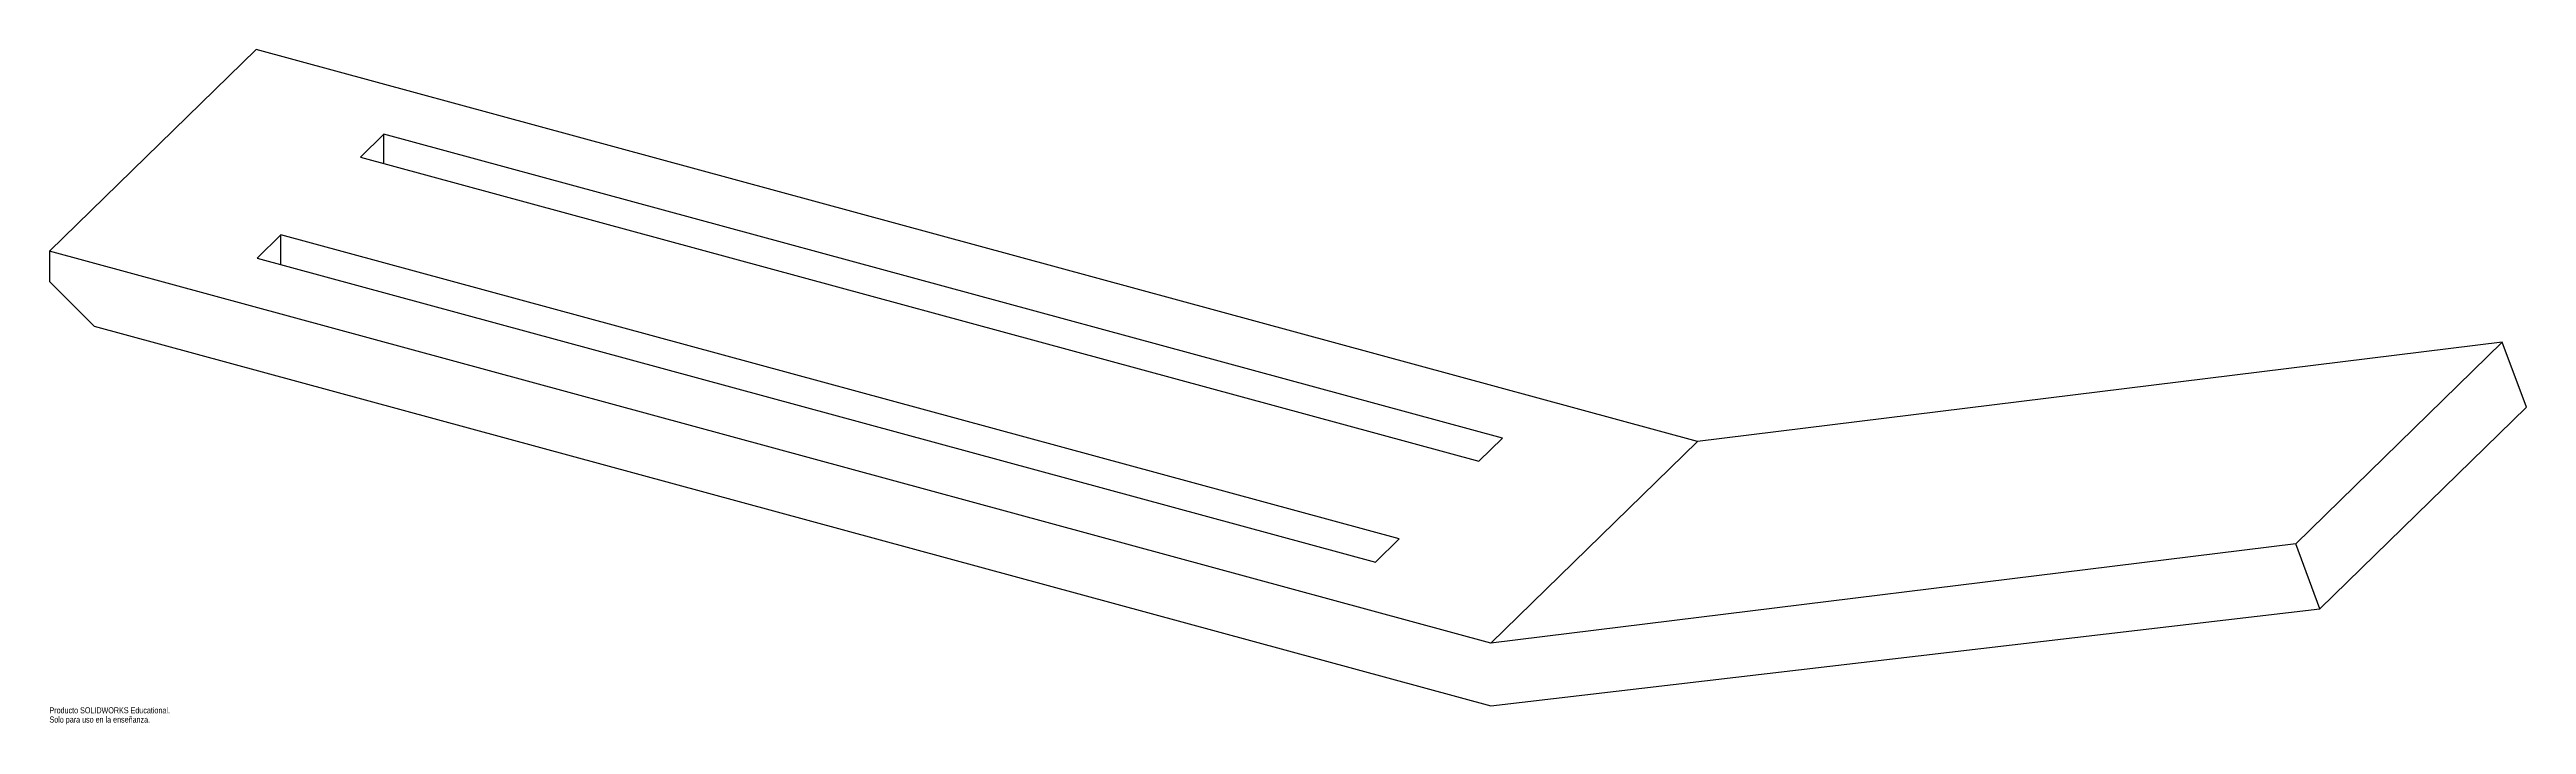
# Paper-space layout '_Trimétrica' of a CAD drawing. Header units: millimetres. Extents: x -130 to 66, y -17 to 36.
import ezdxf

# ---------------------------------------------------------------- set-up
doc = ezdxf.new("R2010")
doc.units = ezdxf.units.MM
doc.styles.add('SLDTEXTSTYLE0', font='TXT', dxfattribs={"width": 0.7})

psp = doc.layouts.new('_Trimétrica')

# ---------------------------------------------------------------- linework, layer by layer
at = {"color": 7, "linetype": 'Continuous', "lineweight": 25}
for p, q in [((-130.31, 20), (-113.97, 35.95)), ((0, 4.97), (-113.97, 35.95)), ((-103.86, 29.27), (-105.72, 27.44)), ((-105.72, 27.44), (-17.28, 3.41)), ((-15.41, 5.23), (-103.86, 29.27)), ((-103.86, 26.94), (-103.86, 29.27)), ((-16.33, -10.97), (-130.31, 20)), ((-130.31, 20), (-130.31, 17.6)), ((-112.02, 21.3), (-113.89, 19.47)), ((-23.58, -2.74), (-112.02, 21.3)), ((-112.02, 18.97), (-112.02, 21.3)), ((-113.89, 19.47), (-25.45, -4.56)), ((-126.77, 14.07), (-130.31, 17.6)), ((-126.77, 14.07), (-16.33, -15.94)), ((63.65, 12.83), (0, 4.97)), ((47.32, -3.12), (63.65, 12.83)), ((65.57, 7.69), (63.65, 12.83)), ((49.23, -8.25), (65.57, 7.69)), ((-17.28, 3.41), (-15.41, 5.23)), ((-16.33, -10.97), (0, 4.97)), ((-25.45, -4.56), (-23.58, -2.74)), ((47.32, -3.12), (-16.33, -10.97)), ((49.23, -8.25), (47.32, -3.12)), ((-16.33, -15.94), (49.23, -8.25))]:
    psp.add_line(p, q, dxfattribs=at)

# ---------------------------------------------------------------- texts
at = {"color": 7, "linetype": 'Continuous', "char_height": 0.4834, "attachment_point": 1, "style": 'SLDTEXTSTYLE0'}
for s, insert in [('Solo para uso en la enseñanza.', (-130.31, -16.77)), ('Producto SOLIDWORKS Educational.', (-130.31, -16.04))]:
    psp.add_mtext(s, dxfattribs=dict(at, insert=insert))

doc.saveas('drawing.dxf')
